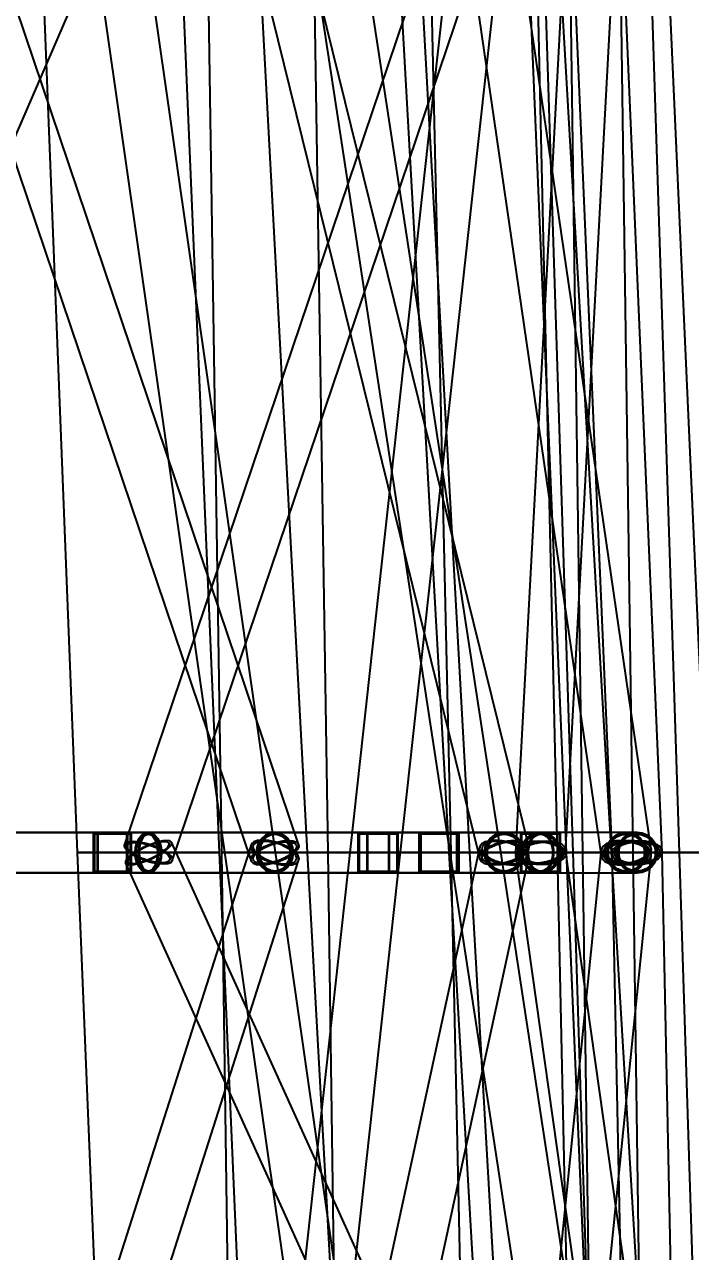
# Model space of a CAD drawing. Header units: millimetres. Extents: x -123812 to 252100, y -3000 to 639000.
# Drawn here: x 14372 to 21072, y 185986 to 198335 of the extents above; entities that cross this region are included whole.
import ezdxf

# ---------------------------------------------------------------- set-up
doc = ezdxf.new("R2010")
doc.units = ezdxf.units.MM
doc.layers.add('D-STR-DIM', color=7, linetype='Continuous', lineweight=13)
doc.layers.add('D-STR-STRC', color=7, linetype='Continuous', lineweight=25)
doc.styles.add('OpenSansCondensed-Light', font='OpenSansCondensed-Light.ttf')
doc.styles.add('TOWER_UNICODE', font='Arial Unicode.ttf')
doc.dimstyles.new('EZDXF', dxfattribs={"dimtxt": 0.25, "dimasz": 0.175, "dimexe": 0.375, "dimexo": 0.125, "dimgap": 0.1, "dimtad": 1, "dimlfac": 100, "dimzin": 12, "dimdsep": 46, "dimtxsty": 'OpenSansCondensed-Light', "dimblk": 'ARCHTICK', "dimcen": 2.5, "dimazin": 3, "dimtfac": 0.5, "dimtmove": 2, "dimatfit": 3})

# ---------------------------------------------------------------- blocks, each defined once
blk = doc.blocks.new('_ARCHTICK')
at = {"color": 0, "linetype": 'BYBLOCK', "const_width": 0.15}
blk.add_lwpolyline([(-0.5, -0.5), (0.5, 0.5)], dxfattribs=at)

msp = doc.modelspace()

# ---------------------------------------------------------------- linework, layer by layer
at = {"layer": 'D-STR-STRC'}
for points in [[(14977, 200101.4), (10648.6, 190101.4), (10649.3, 190082.8), (10665.9, 190058.6), (10697.1, 190030.3), (10740.9, 190000), (10794.3, 189969.7), (10853.6, 189941.4), (10914.9, 189917.2), (10973.8, 189898.6), (11026.4, 189886.9), (11069.2, 189882.9), (11099.2, 189886.9), (11114.3, 189898.6), (15442.7, 199898.6)], [(13274.2, 199913.4), (16651.6, 189913.4), (16671.5, 189893.9), (16706.2, 189881.6), (16753.5, 189877.5), (16810.1, 189881.6), (16872.1, 189893.9), (16935.3, 189913.4), (16995.5, 189938.7), (17048.4, 189968.3), (17090.6, 190000), (17119, 190031.7), (17131.9, 190061.3), (17128.3, 190086.6), (13750.9, 200086.6)], [(18755.9, 200080.7), (15377.3, 190080.7), (15378.9, 190057.1), (15396.9, 190029.5), (15429.9, 190000), (15475.8, 189970.5), (15531.3, 189942.9), (15592.8, 189919.3), (15656, 189901.1), (15716.6, 189889.7), (15770.5, 189885.9), (15814, 189889.7), (15844.2, 189901.1), (15858.9, 189919.3), (19237.6, 199919.3)], [(16487.5, 199938), (18952, 189938), (18968, 189912.3), (18999.8, 189892.5), (19045, 189880.2), (19100.7, 189875.9), (19163.1, 189880.2), (19227.8, 189892.5), (19290.6, 189912.3), (19347, 189938), (19393.3, 189967.9), (19426.3, 190000), (19443.8, 190032.1), (19444.6, 190062), (16980.1, 200062)], [(20706.6, 175003.4), (20354.3, 200003.4), (20345.6, 200018.3), (20320.2, 200031.9), (20279.9, 200043.3), (20227.3, 200051.8), (20166, 200056.8), (20100.3, 200057.9), (20034.6, 200055), (19973.3, 200048.4), (19920.7, 200038.5), (19880.3, 200026), (19855, 200011.7), (19846.3, 199996.6), (20198.6, 174996.6)], [(19041, 175035.3), (15461.3, 200035.3), (15452.7, 200043.4), (15427.6, 200048.6), (15387.7, 200050.4), (15335.6, 200048.8), (15274.9, 200043.9), (15209.8, 200036), (15144.7, 200025.6), (15084.1, 200013.5), (15032, 200000.5), (14992, 199987.4), (14966.9, 199975.2), (14958.3, 199964.7), (18538, 174964.7)], [(16505.3, 174973), (19249.3, 199973), (19240.7, 199984.6), (19215.5, 199997.3), (19175.3, 200010.2), (19123, 200022.3), (19062.1, 200033), (18996.8, 200041.4), (18931.4, 200046.9), (18870.5, 200049.3), (18818.2, 200048.3), (18778.1, 200044), (18752.8, 200036.8), (18744.2, 200027), (16000.3, 175027)], [(21448.6, 175037.6), (17633.3, 200037.6), (17624.7, 200045.4), (17599.6, 200050.2), (17559.7, 200051.5), (17507.7, 200049.4), (17447.1, 200043.8), (17382.1, 200035.3), (17317.1, 200024.4), (17256.5, 200011.8), (17204.5, 199998.4), (17164.6, 199985.1), (17139.5, 199972.8), (17131, 199962.4), (20946.3, 174962.4)], [(18717, 199967.8), (20174.3, 189967.8), (20184.9, 189937.8), (20212, 189912.1), (20253.6, 189892.3), (20307.1, 189879.9), (20368.6, 189875.6), (20434, 189879.9), (20498.9, 189892.3), (20558.9, 189912.1), (20609.8, 189937.8), (20648.1, 189967.8), (20671.4, 190000), (20677.9, 190032.2), (19220.6, 200032.2)], [(19847.6, 200000), (19311, 190000), (19325.4, 189968.9), (19356, 189940), (19400.8, 189915.1), (19456.7, 189896), (19519.9, 189884), (19586.1, 189879.9), (19650.7, 189884), (19709.5, 189896), (19758.2, 189915.1), (19793.8, 189940), (19813.6, 189968.9), (19816.4, 190000), (20353, 200000)], [(19850.7, 200000), (20281.9, 190000), (20286.1, 189968.1), (20307.2, 189938.4), (20343.9, 189912.9), (20393.6, 189893.4), (20452.9, 189881.1), (20517.9, 189876.9), (20584, 189881.1), (20646.8, 189893.4), (20702, 189912.9), (20745.8, 189938.4), (20775.3, 189968.1), (20788.4, 190000), (20357.1, 200000)], [(10881.5, 189796.8), (15618.1, 189796.8), (15643.5, 189803.7), (15667.1, 189824), (15687.4, 189856.3), (15703, 189898.4), (15712.8, 189947.4), (15716.1, 190000), (15712.8, 190052.6), (15703, 190101.6), (15687.4, 190143.7), (15667.1, 190176), (15643.5, 190196.3), (15618.1, 190203.2), (10881.5, 190203.2)], [(13612.8, 189796.8), (16889.9, 189796.8), (16932.6, 189803.7), (16972.4, 189824), (17006.6, 189856.3), (17032.8, 189898.4), (17049.3, 189947.4), (17054.9, 190000), (17049.3, 190052.6), (17032.8, 190101.6), (17006.6, 190143.7), (16972.4, 190176), (16932.6, 190196.3), (16889.9, 190203.2), (13612.8, 190203.2)], [(13934.4, 179910.7), (17125.9, 189910.7), (17134, 189936.9), (17125.5, 189967.3), (17100.9, 190000), (17061.9, 190032.7), (17011.3, 190063.1), (16952.3, 190089.3), (16889.1, 190109.4), (16826, 190122), (16767.2, 190126.3), (16716.8, 190122), (16678.2, 190109.4), (16654, 190089.3), (13462.4, 180089.3)], [(20380.9, 180105.5), (15849.1, 190105.5), (15833.3, 190117.7), (15802.8, 190121.9), (15759.7, 190117.7), (15706.9, 190105.5), (15648.1, 190086.2), (15587.3, 190060.9), (15528.6, 190031.5), (15475.9, 190000), (15433, 189968.5), (15402.6, 189939.1), (15387, 189913.8), (15387.1, 189894.5), (19918.9, 179894.5)], [(17276.7, 179937.7), (19443.9, 189937.7), (19446.8, 189967.7), (19432.7, 190000), (19402.7, 190032.3), (19358.7, 190062.3), (19303.8, 190088.1), (19241.8, 190107.9), (19176.7, 190120.4), (19113.1, 190124.6), (19055.3, 190120.4), (19007.3, 190107.9), (18972.3, 190088.1), (18952.7, 190062.3), (16785.4, 180062.3)], [(19667.4, 179968.4), (20677.8, 189968.4), (20675.7, 190000), (20656.6, 190031.6), (20621.7, 190061), (20573.5, 190086.2), (20515.3, 190105.6), (20451, 190117.8), (20384.9, 190122), (20321.7, 190117.8), (20265.6, 190105.6), (20220.5, 190086.2), (20189.3, 190061), (20174.3, 190031.6), (19163.8, 180031.6)], [(21227, 180029.8), (19815.7, 190029.8), (19806.4, 190057.6), (19780.7, 190081.4), (19740.1, 190099.7), (19687.5, 190111.2), (19626.5, 190115.2), (19561.2, 190111.2), (19496.1, 190099.7), (19435.6, 190081.4), (19383.8, 190057.6), (19344.3, 190029.8), (19319.7, 190000), (19311.7, 189970.2), (20723, 179970.2)], [(20996.5, 180000), (20789, 190000), (20782.6, 190030.7), (20759.4, 190059.3), (20720.9, 190083.9), (20669.7, 190102.7), (20609.4, 190114.6), (20544, 190118.6), (20478, 190114.6), (20415.9, 190102.7), (20361.9, 190083.9), (20319.8, 190059.3), (20292.3, 190030.7), (20281.4, 190000), (20488.9, 180000)]]:
    msp.add_lwpolyline(points, dxfattribs=at)
for points in [[(14507.9, 200000), (14903, 190000), (16333.2, 190000), (15911.7, 200000)], [(16197.9, 200000), (16353.1, 190000), (17426.8, 190000), (17269.7, 200000)], [(16680.2, 200000), (17214.6, 190000), (18644.8, 190000), (18084, 200000)], [(18294.9, 200000), (18848.6, 190000), (20278.8, 190000), (19698.7, 200000)], [(18432.9, 200000), (18661.4, 190000), (19735.1, 190000), (19504.7, 200000)], [(19398.4, 200000), (19820.1, 190000), (21250.3, 190000), (20802.2, 200000)], [(19568, 200000), (19889.2, 190000), (20962.9, 190000), (20639.8, 200000)], [(8512.5, 189800), (15407, 189800), (15407, 190200), (8512.5, 190200)], [(9766.3, 189800), (18040.4, 189800), (18040.4, 190200), (9766.3, 190200)], [(15066.9, 189800), (18729.7, 189800), (18729.7, 190200), (15066.9, 190200)], [(15066.9, 190200), (15445, 190200), (15445, 189800), (15066.9, 189800)], [(15078.2, 190188), (15433.6, 190188), (15433.6, 189812), (15078.2, 189812)], [(15104.8, 190200), (15407, 190200), (15407, 189800), (15104.8, 189800)], [(15113.9, 190188), (15397.9, 190188), (15397.9, 189812), (15113.9, 189812)], [(15485.5, 190000), (15490, 189947.4), (15503.2, 189898.4), (15524.3, 189856.3), (15551.8, 189824), (15583.8, 189803.7), (15618.1, 189796.8), (19563.7, 189796.8), (19598, 189803.7), (19630, 189824), (19657.5, 189856.3), (19678.6, 189898.4), (19691.8, 189947.4), (19696.3, 190000), (19691.8, 190052.6), (19678.6, 190101.6), (19657.5, 190143.7), (19630, 190176), (19598, 190196.3), (19563.7, 190203.2), (15618.1, 190203.2), (15583.8, 190196.3), (15551.8, 190176), (15524.3, 190143.7), (15503.2, 190101.6), (15490, 190052.6)], [(15750.7, 190000), (15746.2, 189947.4), (15733, 189898.4), (15711.9, 189856.3), (15684.4, 189824), (15652.4, 189803.7), (15618.1, 189796.8), (15583.8, 189803.7), (15551.8, 189824), (15524.3, 189856.3), (15503.2, 189898.4), (15490, 189947.4), (15485.5, 190000), (15490, 190052.6), (15503.2, 190101.6), (15524.3, 190143.7), (15551.8, 190176), (15583.8, 190196.3), (15618.1, 190203.2), (15652.4, 190196.3), (15684.4, 190176), (15711.9, 190143.7), (15733, 190101.6), (15746.2, 190052.6)], [(15740.3, 190000), (15736.1, 189951.5), (15723.9, 189906.4), (15704.5, 189867.6), (15679.2, 189837.9), (15649.7, 189819.2), (15618.1, 189812.8), (15586.5, 189819.2), (15557, 189837.9), (15531.7, 189867.6), (15512.3, 189906.4), (15500.1, 189951.5), (15495.9, 190000), (15500.1, 190048.5), (15512.3, 190093.6), (15531.7, 190132.4), (15557, 190162.1), (15586.5, 190180.8), (15618.1, 190187.2), (15649.7, 190180.8), (15679.2, 190162.1), (15704.5, 190132.4), (15723.9, 190093.6), (15736.1, 190048.5)], [(15716.1, 190000), (15712.8, 189947.4), (15703, 189898.4), (15687.4, 189856.3), (15667.1, 189824), (15643.5, 189803.7), (15618.1, 189796.8), (15592.7, 189803.7), (15569.1, 189824), (15548.8, 189856.3), (15533.2, 189898.4), (15523.4, 189947.4), (15520.1, 190000), (15523.4, 190052.6), (15533.2, 190101.6), (15548.8, 190143.7), (15569.1, 190176), (15592.7, 190196.3), (15618.1, 190203.2), (15643.5, 190196.3), (15667.1, 190176), (15687.4, 190143.7), (15703, 190101.6), (15712.8, 190052.6)], [(15708.4, 190000), (15705.3, 189951.5), (15696.3, 189906.4), (15682, 189867.6), (15663.3, 189837.9), (15641.5, 189819.2), (15618.1, 189812.8), (15594.7, 189819.2), (15573, 189837.9), (15554.2, 189867.6), (15539.9, 189906.4), (15530.9, 189951.5), (15527.8, 190000), (15530.9, 190048.5), (15539.9, 190093.6), (15554.2, 190132.4), (15573, 190162.1), (15594.7, 190180.8), (15618.1, 190187.2), (15641.5, 190180.8), (15663.3, 190162.1), (15682, 190132.4), (15696.3, 190093.6), (15705.3, 190048.5)], [(16704.7, 190000), (16711, 189947.4), (16729.5, 189898.4), (16759, 189856.3), (16797.3, 189824), (16842, 189803.7), (16889.9, 189796.8), (19198.3, 189796.8), (19246.2, 189803.7), (19290.9, 189824), (19329.3, 189856.3), (19358.7, 189898.4), (19377.2, 189947.4), (19383.5, 190000), (19377.2, 190052.6), (19358.7, 190101.6), (19329.3, 190143.7), (19290.9, 190176), (19246.2, 190196.3), (19198.3, 190203.2), (16889.9, 190203.2), (16842, 190196.3), (16797.3, 190176), (16759, 190143.7), (16729.5, 190101.6), (16711, 190052.6)], [(17075.2, 190000), (17068.8, 189947.4), (17050.3, 189898.4), (17020.9, 189856.3), (16982.5, 189824), (16937.9, 189803.7), (16889.9, 189796.8), (16842, 189803.7), (16797.3, 189824), (16759, 189856.3), (16729.5, 189898.4), (16711, 189947.4), (16704.7, 190000), (16711, 190052.6), (16729.5, 190101.6), (16759, 190143.7), (16797.3, 190176), (16842, 190196.3), (16889.9, 190203.2), (16937.9, 190196.3), (16982.5, 190176), (17020.9, 190143.7), (17050.3, 190101.6), (17068.8, 190052.6)], [(17060.6, 190000), (17054.8, 189951.5), (17037.7, 189906.4), (17010.6, 189867.6), (16975.3, 189837.9), (16934.1, 189819.2), (16889.9, 189812.8), (16845.8, 189819.2), (16804.6, 189837.9), (16769.3, 189867.6), (16742.2, 189906.4), (16725.1, 189951.5), (16719.3, 190000), (16725.1, 190048.5), (16742.2, 190093.6), (16769.3, 190132.4), (16804.6, 190162.1), (16845.8, 190180.8), (16889.9, 190187.2), (16934.1, 190180.8), (16975.3, 190162.1), (17010.6, 190132.4), (17037.7, 190093.6), (17054.8, 190048.5)], [(17054.9, 190000), (17049.3, 189947.4), (17032.8, 189898.4), (17006.6, 189856.3), (16972.4, 189824), (16932.6, 189803.7), (16889.9, 189796.8), (16847.2, 189803.7), (16807.4, 189824), (16773.3, 189856.3), (16747.1, 189898.4), (16730.6, 189947.4), (16725, 190000), (16730.6, 190052.6), (16747.1, 190101.6), (16773.3, 190143.7), (16807.4, 190176), (16847.2, 190196.3), (16889.9, 190203.2), (16932.6, 190196.3), (16972.4, 190176), (17006.6, 190143.7), (17032.8, 190101.6), (17049.3, 190052.6)], [(17041.9, 190000), (17036.7, 189951.5), (17021.6, 189906.4), (16997.4, 189867.6), (16965.9, 189837.9), (16929.3, 189819.2), (16889.9, 189812.8), (16850.6, 189819.2), (16813.9, 189837.9), (16782.5, 189867.6), (16758.3, 189906.4), (16743.1, 189951.5), (16737.9, 190000), (16743.1, 190048.5), (16758.3, 190093.6), (16782.5, 190132.4), (16813.9, 190162.1), (16850.6, 190180.8), (16889.9, 190187.2), (16929.3, 190180.8), (16965.9, 190162.1), (16997.4, 190132.4), (17021.6, 190093.6), (17036.7, 190048.5)], [(17730.1, 189800), (18740.2, 189800), (18740.2, 190200), (17730.1, 190200)], [(17730.1, 190200), (18129.3, 190200), (18129.3, 189800), (17730.1, 189800)], [(17742.1, 190188), (18117.3, 190188), (18117.3, 189812), (17742.1, 189812)], [(17818.9, 190200), (18040.4, 190200), (18040.4, 189800), (17818.9, 189800)], [(17825.6, 190188), (18033.8, 190188), (18033.8, 189812), (17825.6, 189812)], [(18341, 190200), (18740.2, 190200), (18740.2, 189800), (18341, 189800)], [(18341.5, 189800), (19762.8, 189800), (19762.8, 190200), (18341.5, 190200)], [(18341.5, 190200), (18739.7, 190200), (18739.7, 189800), (18341.5, 189800)], [(18351.6, 190200), (18729.7, 190200), (18729.7, 189800), (18351.6, 189800)], [(18353, 190188), (18728.2, 190188), (18728.2, 189812), (18353, 189812)], [(18353.5, 190188), (18727.7, 190188), (18727.7, 189812), (18353.5, 189812)], [(18362.9, 190188), (18718.3, 190188), (18718.3, 189812), (18362.9, 189812)], [(19000.1, 190000), (19006.9, 189947.4), (19026.7, 189898.4), (19058.2, 189856.3), (19099.2, 189824), (19147, 189803.7), (19198.3, 189796.8), (20426.1, 189796.8), (20477.4, 189803.7), (20525.1, 189824), (20566.2, 189856.3), (20597.7, 189898.4), (20617.5, 189947.4), (20624.2, 190000), (20617.5, 190052.6), (20597.7, 190101.6), (20566.2, 190143.7), (20525.1, 190176), (20477.4, 190196.3), (20426.1, 190203.2), (19198.3, 190203.2), (19147, 190196.3), (19099.2, 190176), (19058.2, 190143.7), (19026.7, 190101.6), (19006.9, 190052.6)], [(19396.4, 190000), (19389.7, 189947.4), (19369.9, 189898.4), (19338.4, 189856.3), (19297.4, 189824), (19249.6, 189803.7), (19198.3, 189796.8), (19147, 189803.7), (19099.2, 189824), (19058.2, 189856.3), (19026.7, 189898.4), (19006.9, 189947.4), (19000.1, 190000), (19006.9, 190052.6), (19026.7, 190101.6), (19058.2, 190143.7), (19099.2, 190176), (19147, 190196.3), (19198.3, 190203.2), (19249.6, 190196.3), (19297.4, 190176), (19338.4, 190143.7), (19369.9, 190101.6), (19389.7, 190052.6)], [(19383.5, 190000), (19377.2, 189947.4), (19358.7, 189898.4), (19329.3, 189856.3), (19290.9, 189824), (19246.2, 189803.7), (19198.3, 189796.8), (19150.3, 189803.7), (19105.7, 189824), (19067.3, 189856.3), (19037.9, 189898.4), (19019.4, 189947.4), (19013.1, 190000), (19019.4, 190052.6), (19037.9, 190101.6), (19067.3, 190143.7), (19105.7, 190176), (19150.3, 190196.3), (19198.3, 190203.2), (19246.2, 190196.3), (19290.9, 190176), (19329.3, 190143.7), (19358.7, 190101.6), (19377.2, 190052.6)], [(19380.8, 190000), (19374.6, 189951.5), (19356.4, 189906.4), (19327.4, 189867.6), (19289.6, 189837.9), (19245.5, 189819.2), (19198.3, 189812.8), (19151, 189819.2), (19107, 189837.9), (19069.2, 189867.6), (19040.2, 189906.4), (19022, 189951.5), (19015.7, 190000), (19022, 190048.5), (19040.2, 190093.6), (19069.2, 190132.4), (19107, 190162.1), (19151, 190180.8), (19198.3, 190187.2), (19245.5, 190180.8), (19289.6, 190162.1), (19327.4, 190132.4), (19356.4, 190093.6), (19374.6, 190048.5)], [(19368.9, 190000), (19363.1, 189951.5), (19346.1, 189906.4), (19318.9, 189867.6), (19283.6, 189837.9), (19242.4, 189819.2), (19198.3, 189812.8), (19154.1, 189819.2), (19113, 189837.9), (19077.6, 189867.6), (19050.5, 189906.4), (19033.5, 189951.5), (19027.6, 190000), (19033.5, 190048.5), (19050.5, 190093.6), (19077.6, 190132.4), (19113, 190162.1), (19154.1, 190180.8), (19198.3, 190187.2), (19242.4, 190180.8), (19283.6, 190162.1), (19318.9, 190132.4), (19346.1, 190093.6), (19363.1, 190048.5)], [(19364.1, 190000), (19370.9, 189947.4), (19390.8, 189898.4), (19422.5, 189856.3), (19463.9, 189824), (19512, 189803.7), (19563.7, 189796.8), (20535.2, 189796.8), (20586.8, 189803.7), (20635, 189824), (20676.3, 189856.3), (20708.1, 189898.4), (20728, 189947.4), (20734.8, 190000), (20728, 190052.6), (20708.1, 190101.6), (20676.3, 190143.7), (20635, 190176), (20586.8, 190196.3), (20535.2, 190203.2), (19563.7, 190203.2), (19512, 190196.3), (19463.9, 190176), (19422.5, 190143.7), (19390.8, 190101.6), (19370.9, 190052.6)], [(19763.3, 190000), (19756.5, 189947.4), (19736.6, 189898.4), (19704.9, 189856.3), (19663.5, 189824), (19615.4, 189803.7), (19563.7, 189796.8), (19512, 189803.7), (19463.9, 189824), (19422.5, 189856.3), (19390.8, 189898.4), (19370.9, 189947.4), (19364.1, 190000), (19370.9, 190052.6), (19390.8, 190101.6), (19422.5, 190143.7), (19463.9, 190176), (19512, 190196.3), (19563.7, 190203.2), (19615.4, 190196.3), (19663.5, 190176), (19704.9, 190143.7), (19736.6, 190101.6), (19756.5, 190052.6)], [(19364.6, 190200), (19762.8, 190200), (19762.8, 189800), (19364.6, 189800)], [(19376.6, 190188), (19750.8, 190188), (19750.8, 189812), (19376.6, 189812)], [(19747.6, 190000), (19741.4, 189951.5), (19723, 189906.4), (19693.8, 189867.6), (19655.7, 189837.9), (19611.3, 189819.2), (19563.7, 189812.8), (19516.1, 189819.2), (19471.7, 189837.9), (19433.7, 189867.6), (19404.4, 189906.4), (19386.1, 189951.5), (19379.8, 190000), (19386.1, 190048.5), (19404.4, 190093.6), (19433.7, 190132.4), (19471.7, 190162.1), (19516.1, 190180.8), (19563.7, 190187.2), (19611.3, 190180.8), (19655.7, 190162.1), (19693.8, 190132.4), (19723, 190093.6), (19741.4, 190048.5)], [(19696.3, 190000), (19691.8, 189947.4), (19678.6, 189898.4), (19657.5, 189856.3), (19630, 189824), (19598, 189803.7), (19563.7, 189796.8), (19529.4, 189803.7), (19497.4, 189824), (19469.9, 189856.3), (19448.8, 189898.4), (19435.6, 189947.4), (19431.1, 190000), (19435.6, 190052.6), (19448.8, 190101.6), (19469.9, 190143.7), (19497.4, 190176), (19529.4, 190196.3), (19563.7, 190203.2), (19598, 190196.3), (19630, 190176), (19657.5, 190143.7), (19678.6, 190101.6), (19691.8, 190052.6)], [(19685.9, 190000), (19681.7, 189951.5), (19669.5, 189906.4), (19650.1, 189867.6), (19624.8, 189837.9), (19595.3, 189819.2), (19563.7, 189812.8), (19532.1, 189819.2), (19502.6, 189837.9), (19477.3, 189867.6), (19457.9, 189906.4), (19445.7, 189951.5), (19441.5, 190000), (19445.7, 190048.5), (19457.9, 190093.6), (19477.3, 190132.4), (19502.6, 190162.1), (19532.1, 190180.8), (19563.7, 190187.2), (19595.3, 190180.8), (19624.8, 190162.1), (19650.1, 190132.4), (19669.5, 190093.6), (19681.7, 190048.5)], [(20222.9, 190000), (20229.8, 189947.4), (20250.1, 189898.4), (20282.4, 189856.3), (20324.5, 189824), (20373.5, 189803.7), (20426.1, 189796.8), (20535.2, 189796.8), (20587.8, 189803.7), (20636.7, 189824), (20678.8, 189856.3), (20711.1, 189898.4), (20731.4, 189947.4), (20738.3, 190000), (20731.4, 190052.6), (20711.1, 190101.6), (20678.8, 190143.7), (20636.7, 190176), (20587.8, 190196.3), (20535.2, 190203.2), (20426.1, 190203.2), (20373.5, 190196.3), (20324.5, 190176), (20282.4, 190143.7), (20250.1, 190101.6), (20229.8, 190052.6)], [(20629.2, 190000), (20622.3, 189947.4), (20602, 189898.4), (20569.7, 189856.3), (20527.6, 189824), (20478.6, 189803.7), (20426.1, 189796.8), (20373.5, 189803.7), (20324.5, 189824), (20282.4, 189856.3), (20250.1, 189898.4), (20229.8, 189947.4), (20222.9, 190000), (20229.8, 190052.6), (20250.1, 190101.6), (20282.4, 190143.7), (20324.5, 190176), (20373.5, 190196.3), (20426.1, 190203.2), (20478.6, 190196.3), (20527.6, 190176), (20569.7, 190143.7), (20602, 190101.6), (20622.3, 190052.6)], [(20624.2, 190000), (20617.5, 189947.4), (20597.7, 189898.4), (20566.2, 189856.3), (20525.1, 189824), (20477.4, 189803.7), (20426.1, 189796.8), (20374.8, 189803.7), (20327, 189824), (20286, 189856.3), (20254.5, 189898.4), (20234.7, 189947.4), (20227.9, 190000), (20234.7, 190052.6), (20254.5, 190101.6), (20286, 190143.7), (20327, 190176), (20374.8, 190196.3), (20426.1, 190203.2), (20477.4, 190196.3), (20525.1, 190176), (20566.2, 190143.7), (20597.7, 190101.6), (20617.5, 190052.6)], [(20613.2, 190000), (20606.9, 189951.5), (20588.2, 189906.4), (20558.4, 189867.6), (20519.6, 189837.9), (20474.5, 189819.2), (20426.1, 189812.8), (20377.6, 189819.2), (20332.5, 189837.9), (20293.7, 189867.6), (20264, 189906.4), (20245.3, 189951.5), (20238.9, 190000), (20245.3, 190048.5), (20264, 190093.6), (20293.7, 190132.4), (20332.5, 190162.1), (20377.6, 190180.8), (20426.1, 190187.2), (20474.5, 190180.8), (20519.6, 190162.1), (20558.4, 190132.4), (20588.2, 190093.6), (20606.9, 190048.5)], [(20608.6, 190000), (20602.4, 189951.5), (20584.2, 189906.4), (20555.2, 189867.6), (20517.3, 189837.9), (20473.3, 189819.2), (20426.1, 189812.8), (20378.8, 189819.2), (20334.8, 189837.9), (20297, 189867.6), (20268, 189906.4), (20249.7, 189951.5), (20243.5, 190000), (20249.7, 190048.5), (20268, 190093.6), (20297, 190132.4), (20334.8, 190162.1), (20378.8, 190180.8), (20426.1, 190187.2), (20473.3, 190180.8), (20517.3, 190162.1), (20555.2, 190132.4), (20584.2, 190093.6), (20602.4, 190048.5)], [(20738.3, 190000), (20731.4, 189947.4), (20711.1, 189898.4), (20678.8, 189856.3), (20636.7, 189824), (20587.8, 189803.7), (20535.2, 189796.8), (20482.6, 189803.7), (20433.6, 189824), (20391.5, 189856.3), (20359.2, 189898.4), (20338.9, 189947.4), (20332, 190000), (20338.9, 190052.6), (20359.2, 190101.6), (20391.5, 190143.7), (20433.6, 190176), (20482.6, 190196.3), (20535.2, 190203.2), (20587.8, 190196.3), (20636.7, 190176), (20678.8, 190143.7), (20711.1, 190101.6), (20731.4, 190052.6)], [(20734.8, 190000), (20728, 189947.4), (20708.1, 189898.4), (20676.3, 189856.3), (20635, 189824), (20586.8, 189803.7), (20535.2, 189796.8), (20483.5, 189803.7), (20435.4, 189824), (20394, 189856.3), (20362.3, 189898.4), (20342.3, 189947.4), (20335.5, 190000), (20342.3, 190052.6), (20362.3, 190101.6), (20394, 190143.7), (20435.4, 190176), (20483.5, 190196.3), (20535.2, 190203.2), (20586.8, 190196.3), (20635, 190176), (20676.3, 190143.7), (20708.1, 190101.6), (20728, 190052.6)], [(20722.3, 190000), (20716, 189951.5), (20697.3, 189906.4), (20667.5, 189867.6), (20628.8, 189837.9), (20583.6, 189819.2), (20535.2, 189812.8), (20486.7, 189819.2), (20441.6, 189837.9), (20402.8, 189867.6), (20373.1, 189906.4), (20354.4, 189951.5), (20348, 190000), (20354.4, 190048.5), (20373.1, 190093.6), (20402.8, 190132.4), (20441.6, 190162.1), (20486.7, 190180.8), (20535.2, 190187.2), (20583.6, 190180.8), (20628.8, 190162.1), (20667.5, 190132.4), (20697.3, 190093.6), (20716, 190048.5)], [(20719.1, 190000), (20712.8, 189951.5), (20694.4, 189906.4), (20665.2, 189867.6), (20627.1, 189837.9), (20582.8, 189819.2), (20535.2, 189812.8), (20487.6, 189819.2), (20443.2, 189837.9), (20405.1, 189867.6), (20375.9, 189906.4), (20357.5, 189951.5), (20351.3, 190000), (20357.5, 190048.5), (20375.9, 190093.6), (20405.1, 190132.4), (20443.2, 190162.1), (20487.6, 190180.8), (20535.2, 190187.2), (20582.8, 190180.8), (20627.1, 190162.1), (20665.2, 190132.4), (20694.4, 190093.6), (20712.8, 190048.5)], [(15806.3, 190000), (15839.3, 189970.5), (15857.3, 189942.9), (15858.9, 189919.3), (15844.2, 189901.1), (15814, 189889.7), (15770.5, 189885.9), (15716.6, 189889.7), (15656, 189901.1), (15592.8, 189919.3), (15531.3, 189942.9), (15475.8, 189970.5), (15429.9, 190000), (15396.9, 190029.5), (15378.9, 190057.1), (15377.3, 190080.7), (15392, 190098.9), (15422.2, 190110.3), (15465.7, 190114.1), (15519.6, 190110.3), (15580.2, 190098.9), (15643.4, 190080.7), (15704.9, 190057.1), (15760.4, 190029.5)], [(15475.9, 190000), (15433, 189968.5), (15402.6, 189939.1), (15387, 189913.8), (15387.1, 189894.5), (15402.9, 189882.3), (15433.4, 189878.1), (15476.5, 189882.3), (15529.3, 189894.5), (15588.1, 189913.8), (15648.9, 189939.1), (15707.6, 189968.5), (15760.3, 190000), (15803.2, 190031.5), (15833.6, 190060.9), (15849.2, 190086.2), (15849.1, 190105.5), (15833.3, 190117.7), (15802.8, 190121.9), (15759.7, 190117.7), (15706.9, 190105.5), (15648.1, 190086.2), (15587.3, 190060.9), (15528.6, 190031.5)], [(15787.8, 190000), (15817.5, 189973.4), (15833.7, 189948.5), (15835.2, 189927.2), (15821.9, 189910.9), (15794.7, 189900.6), (15755.5, 189897.1), (15706.9, 189900.6), (15652.3, 189910.9), (15595.3, 189927.2), (15539.9, 189948.5), (15489.8, 189973.4), (15448.4, 190000), (15418.7, 190026.6), (15402.5, 190051.5), (15401, 190072.8), (15414.3, 190089.1), (15441.5, 190099.4), (15480.7, 190102.9), (15529.3, 190099.4), (15583.9, 190089.1), (15640.9, 190072.8), (15696.3, 190051.5), (15746.4, 190026.6)], [(15489.9, 190000), (15451.2, 189971.6), (15423.8, 189945.1), (15409.7, 189922.3), (15409.8, 189904.8), (15424.1, 189893.9), (15451.6, 189890.1), (15490.5, 189893.9), (15538, 189904.8), (15591, 189922.3), (15645.9, 189945.1), (15698.8, 189971.6), (15746.3, 190000), (15785, 190028.4), (15812.4, 190054.9), (15826.5, 190077.7), (15826.4, 190095.2), (15812.1, 190106.1), (15784.6, 190109.9), (15745.7, 190106.1), (15698.2, 190095.2), (15645.2, 190077.7), (15590.3, 190054.9), (15537.4, 190028.4)], [(16679, 190000), (16717.9, 189967.3), (16768.6, 189936.9), (16827.6, 189910.7), (16890.8, 189890.6), (16953.9, 189878), (17012.7, 189873.7), (17063.1, 189878), (17101.7, 189890.6), (17125.9, 189910.7), (17134, 189936.9), (17125.5, 189967.3), (17100.9, 190000), (17061.9, 190032.7), (17011.3, 190063.1), (16952.3, 190089.3), (16889.1, 190109.4), (16826, 190122), (16767.2, 190126.3), (16716.8, 190122), (16678.2, 190109.4), (16654, 190089.3), (16645.9, 190063.1), (16654.4, 190032.7)], [(17090.6, 190000), (17048.4, 189968.3), (16995.5, 189938.7), (16935.3, 189913.4), (16872.1, 189893.9), (16810.1, 189881.6), (16753.5, 189877.5), (16706.2, 189881.6), (16671.5, 189893.9), (16651.6, 189913.4), (16648, 189938.7), (16660.8, 189968.3), (16689.3, 190000), (16731.4, 190031.7), (16784.4, 190061.3), (16844.5, 190086.6), (16907.8, 190106.1), (16969.8, 190118.4), (17026.4, 190122.5), (17073.7, 190118.4), (17108.4, 190106.1), (17128.3, 190086.6), (17131.9, 190061.3), (17119, 190031.7)], [(16699.7, 190000), (16734.9, 189970.5), (16780.6, 189943.1), (16833.7, 189919.5), (16890.7, 189901.4), (16947.6, 189890), (17000.6, 189886.1), (17046.1, 189890), (17080.9, 189901.4), (17102.7, 189919.5), (17110, 189943.1), (17102.3, 189970.5), (17080.1, 190000), (17045, 190029.5), (16999.3, 190056.9), (16946.2, 190080.5), (16889.2, 190098.6), (16832.3, 190110), (16779.3, 190113.9), (16733.8, 190110), (16699, 190098.6), (16677.2, 190080.5), (16669.9, 190056.9), (16677.6, 190029.5)], [(17070.8, 190000), (17032.8, 189971.4), (16985.1, 189944.8), (16930.9, 189921.9), (16873.9, 189904.3), (16817.9, 189893.3), (16766.9, 189889.5), (16724.3, 189893.3), (16693, 189904.3), (16675, 189921.9), (16671.8, 189944.8), (16683.4, 189971.4), (16709, 190000), (16747, 190028.6), (16794.8, 190055.2), (16849, 190078.1), (16906, 190095.7), (16961.9, 190106.7), (17012.9, 190110.5), (17055.6, 190106.7), (17086.9, 190095.7), (17104.8, 190078.1), (17108.1, 190055.2), (17096.5, 190028.6)], [(18963.8, 190000), (18993.9, 189967.7), (19037.8, 189937.7), (19092.7, 189911.9), (19154.8, 189892.1), (19219.9, 189879.6), (19283.4, 189875.4), (19341.2, 189879.6), (19389.3, 189892.1), (19424.3, 189911.9), (19443.9, 189937.7), (19446.8, 189967.7), (19432.7, 190000), (19402.7, 190032.3), (19358.7, 190062.3), (19303.8, 190088.1), (19241.8, 190107.9), (19176.7, 190120.4), (19113.1, 190124.6), (19055.3, 190120.4), (19007.3, 190107.9), (18972.3, 190088.1), (18952.7, 190062.3), (18949.8, 190032.3)], [(19426.3, 190000), (19393.3, 189967.9), (19347, 189938), (19290.6, 189912.3), (19227.8, 189892.5), (19163.1, 189880.2), (19100.7, 189875.9), (19045, 189880.2), (18999.8, 189892.5), (18968, 189912.3), (18952, 189938), (18952.7, 189967.9), (18970.2, 190000), (19003.2, 190032.1), (19049.6, 190062), (19106, 190087.7), (19168.7, 190107.5), (19233.5, 190119.8), (19295.9, 190124.1), (19351.6, 190119.8), (19396.8, 190107.5), (19428.5, 190087.7), (19444.6, 190062), (19443.8, 190032.1)], [(18986.9, 190000), (19014, 189970.9), (19053.6, 189943.8), (19103.1, 189920.5), (19159.1, 189902.7), (19217.7, 189891.5), (19275.1, 189887.6), (19327.2, 189891.5), (19370.5, 189902.7), (19402, 189920.5), (19419.7, 189943.8), (19422.3, 189970.9), (19409.7, 190000), (19382.6, 190029.1), (19342.9, 190056.2), (19293.5, 190079.5), (19237.5, 190097.3), (19178.8, 190108.5), (19121.5, 190112.4), (19069.4, 190108.5), (19026.1, 190097.3), (18994.5, 190079.5), (18976.8, 190056.2), (18974.2, 190029.1)], [(19403.9, 190000), (19374.1, 189971), (19332.4, 189944.1), (19281.5, 189920.9), (19224.9, 189903.1), (19166.5, 189891.9), (19110.3, 189888.1), (19060.1, 189891.9), (19019.3, 189903.1), (18990.7, 189920.9), (18976.2, 189944.1), (18976.9, 189971), (18992.7, 190000), (19022.4, 190029), (19064.2, 190055.9), (19115.1, 190079.1), (19171.7, 190096.9), (19230, 190108.1), (19286.2, 190111.9), (19336.5, 190108.1), (19377.3, 190096.9), (19405.9, 190079.1), (19420.3, 190055.9), (19419.7, 190029)], [(19816.4, 190000), (19813.6, 189968.9), (19793.8, 189940), (19758.2, 189915.1), (19709.5, 189896), (19650.7, 189884), (19586.1, 189879.9), (19519.9, 189884), (19456.7, 189896), (19400.8, 189915.1), (19356, 189940), (19325.4, 189968.9), (19311, 190000), (19313.8, 190031.1), (19333.6, 190060), (19369.2, 190084.9), (19418, 190104), (19476.7, 190116), (19541.3, 190120.1), (19607.5, 190116), (19670.7, 190104), (19726.6, 190084.9), (19771.4, 190060), (19802, 190031.1)], [(19319.7, 190000), (19311.7, 189970.2), (19321, 189942.4), (19346.7, 189918.6), (19387.3, 189900.3), (19439.9, 189888.8), (19500.9, 189884.8), (19566.2, 189888.8), (19631.3, 189900.3), (19691.8, 189918.6), (19743.6, 189942.4), (19783.2, 189970.2), (19807.7, 190000), (19815.7, 190029.8), (19806.4, 190057.6), (19780.7, 190081.4), (19740.1, 190099.7), (19687.5, 190111.2), (19626.5, 190115.2), (19561.2, 190111.2), (19496.1, 190099.7), (19435.6, 190081.4), (19383.8, 190057.6), (19344.3, 190029.8)], [(19791.6, 190000), (19789, 189972), (19771.1, 189945.9), (19739.1, 189923.5), (19695.1, 189906.3), (19642.2, 189895.4), (19583.9, 189891.8), (19524.2, 189895.4), (19467.3, 189906.3), (19416.9, 189923.5), (19376.5, 189945.9), (19348.8, 189972), (19335.9, 190000), (19338.4, 190028), (19356.3, 190054.1), (19388.3, 190076.5), (19432.3, 190093.7), (19485.2, 190104.6), (19543.5, 190108.2), (19603.2, 190104.6), (19660.2, 190093.7), (19710.5, 190076.5), (19750.9, 190054.1), (19778.6, 190028)], [(19343.7, 190000), (19336.5, 189973.1), (19344.9, 189948.1), (19368.1, 189926.6), (19404.7, 189910.1), (19452.1, 189899.7), (19507.1, 189896.2), (19565.9, 189899.7), (19624.7, 189910.1), (19679.2, 189926.6), (19725.9, 189948.1), (19761.6, 189973.1), (19783.7, 190000), (19790.9, 190026.9), (19782.6, 190051.9), (19759.3, 190073.4), (19722.8, 190089.9), (19675.4, 190100.3), (19620.3, 190103.8), (19561.5, 190100.3), (19502.8, 190089.9), (19448.2, 190073.4), (19401.5, 190051.9), (19365.9, 190026.9)], [(20671.4, 190000), (20648.1, 189967.8), (20609.8, 189937.8), (20558.9, 189912.1), (20498.9, 189892.3), (20434, 189879.9), (20368.6, 189875.6), (20307.1, 189879.9), (20253.6, 189892.3), (20212, 189912.1), (20184.9, 189937.8), (20174.3, 189967.8), (20180.8, 190000), (20204, 190032.2), (20242.4, 190062.2), (20293.3, 190087.9), (20353.2, 190107.7), (20418.1, 190120.1), (20483.5, 190124.4), (20545.1, 190120.1), (20598.5, 190107.7), (20640.2, 190087.9), (20667.2, 190062.2), (20677.9, 190032.2)], [(20176.4, 190000), (20195.6, 189968.4), (20230.4, 189939), (20278.6, 189913.8), (20336.9, 189894.4), (20401.2, 189882.2), (20467.2, 189878), (20530.4, 189882.2), (20586.5, 189894.4), (20631.7, 189913.8), (20662.8, 189939), (20677.8, 189968.4), (20675.7, 190000), (20656.6, 190031.6), (20621.7, 190061), (20573.5, 190086.2), (20515.3, 190105.6), (20451, 190117.8), (20384.9, 190122), (20321.7, 190117.8), (20265.6, 190105.6), (20220.5, 190086.2), (20189.3, 190061), (20174.3, 190031.6)], [(20647.2, 190000), (20626.3, 189971), (20591.7, 189943.9), (20545.8, 189920.7), (20491.8, 189902.9), (20433.3, 189891.7), (20374.3, 189887.9), (20318.8, 189891.7), (20270.6, 189902.9), (20233, 189920.7), (20208.6, 189943.9), (20199, 189971), (20204.9, 190000), (20225.9, 190029), (20260.5, 190056.1), (20306.3, 190079.3), (20360.4, 190097.1), (20418.9, 190108.3), (20477.9, 190112.1), (20533.4, 190108.3), (20581.5, 190097.1), (20619.1, 190079.3), (20643.5, 190056.1), (20653.1, 190029)], [(20201, 190000), (20218.3, 189971.5), (20249.7, 189945), (20293.1, 189922.2), (20345.6, 189904.8), (20403.6, 189893.8), (20463.1, 189890), (20520.1, 189893.8), (20570.7, 189904.8), (20611.4, 189922.2), (20639.5, 189945), (20653.1, 189971.5), (20651.1, 190000), (20633.9, 190028.5), (20602.4, 190055), (20559, 190077.8), (20506.5, 190095.2), (20448.5, 190106.2), (20389, 190110), (20332, 190106.2), (20281.4, 190095.2), (20240.7, 190077.8), (20212.6, 190055), (20199.1, 190028.5)], [(20281.4, 190000), (20287.7, 189969.3), (20311, 189940.7), (20349.5, 189916.1), (20400.6, 189897.3), (20461, 189885.4), (20526.3, 189881.4), (20592.3, 189885.4), (20654.4, 189897.3), (20708.4, 189916.1), (20750.6, 189940.7), (20778, 189969.3), (20789, 190000), (20782.6, 190030.7), (20759.4, 190059.3), (20720.9, 190083.9), (20669.7, 190102.7), (20609.4, 190114.6), (20544, 190118.6), (20478, 190114.6), (20415.9, 190102.7), (20361.9, 190083.9), (20319.8, 190059.3), (20292.3, 190030.7)], [(20788.4, 190000), (20775.3, 189968.1), (20745.8, 189938.4), (20702, 189912.9), (20646.8, 189893.4), (20584, 189881.1), (20517.9, 189876.9), (20452.9, 189881.1), (20393.6, 189893.4), (20343.9, 189912.9), (20307.2, 189938.4), (20286.1, 189968.1), (20281.9, 190000), (20295, 190031.9), (20324.5, 190061.6), (20368.3, 190087.1), (20423.5, 190106.6), (20486.3, 190118.9), (20552.5, 190123.1), (20617.4, 190118.9), (20676.8, 190106.6), (20726.5, 190087.1), (20763.1, 190061.6), (20784.2, 190031.9)], [(20306.3, 190000), (20312.1, 189972.3), (20333, 189946.5), (20367.7, 189924.4), (20413.9, 189907.4), (20468.3, 189896.7), (20527.2, 189893), (20586.7, 189896.7), (20642.7, 189907.4), (20691.3, 189924.4), (20729.4, 189946.5), (20754.1, 189972.3), (20764, 190000), (20758.3, 190027.7), (20737.3, 190053.5), (20702.6, 190075.6), (20656.5, 190092.6), (20602.1, 190103.3), (20543.1, 190107), (20483.6, 190103.3), (20427.6, 190092.6), (20379, 190075.6), (20341, 190053.5), (20316.2, 190027.7)], [(20763.5, 190000), (20751.7, 189971.3), (20725.1, 189944.5), (20685.6, 189921.5), (20635.8, 189903.9), (20579.2, 189892.8), (20519.6, 189889), (20461, 189892.8), (20407.5, 189903.9), (20362.7, 189921.5), (20329.7, 189944.5), (20310.6, 189971.3), (20306.9, 190000), (20318.7, 190028.7), (20345.2, 190055.5), (20384.8, 190078.5), (20434.5, 190096.1), (20491.1, 190107.2), (20550.8, 190111), (20609.3, 190107.2), (20662.8, 190096.1), (20707.6, 190078.5), (20740.7, 190055.5), (20759.7, 190028.7)], [(14903, 190000), (15309.2, 180000), (16765.8, 180000), (16333.2, 190000)], [(16333.2, 190000), (16308.8, 190000), (16237.4, 190000), (16123.8, 190000), (15975.7, 190000), (15803.2, 190000), (15618.1, 190000), (15433, 190000), (15260.6, 190000), (15112.5, 190000), (14998.8, 190000), (14927.4, 190000), (14903, 190000), (14927.4, 190000), (14998.8, 190000), (15112.5, 190000), (15260.6, 190000), (15433, 190000), (15618.1, 190000), (15803.2, 190000), (15975.7, 190000), (16123.8, 190000), (16237.4, 190000), (16308.8, 190000)], [(16353.1, 190000), (16493.3, 180000), (17568.8, 180000), (17426.8, 190000)], [(17426.8, 190000), (17408.5, 190000), (17354.9, 190000), (17269.5, 190000), (17158.4, 190000), (17028.9, 190000), (16889.9, 190000), (16751, 190000), (16621.5, 190000), (16510.3, 190000), (16425, 190000), (16371.4, 190000), (16353.1, 190000), (16371.4, 190000), (16425, 190000), (16510.3, 190000), (16621.5, 190000), (16751, 190000), (16889.9, 190000), (17028.9, 190000), (17158.4, 190000), (17269.5, 190000), (17354.9, 190000), (17408.5, 190000)], [(17214.6, 190000), (17768.2, 180000), (19224.8, 180000), (18644.8, 190000)], [(18644.8, 190000), (18620.4, 190000), (18549, 190000), (18435.3, 190000), (18287.2, 190000), (18114.8, 190000), (17929.7, 190000), (17744.6, 190000), (17572.1, 190000), (17424, 190000), (17310.4, 190000), (17239, 190000), (17214.6, 190000), (17239, 190000), (17310.4, 190000), (17424, 190000), (17572.1, 190000), (17744.6, 190000), (17929.7, 190000), (18114.8, 190000), (18287.2, 190000), (18435.3, 190000), (18549, 190000), (18620.4, 190000)], [(18661.4, 190000), (18877.8, 180000), (19953.4, 180000), (19735.1, 190000)], [(19735.1, 190000), (19716.8, 190000), (19663.2, 190000), (19577.9, 190000), (19466.7, 190000), (19337.2, 190000), (19198.3, 190000), (19059.3, 190000), (18929.9, 190000), (18818.7, 190000), (18733.4, 190000), (18679.7, 190000), (18661.4, 190000), (18679.7, 190000), (18733.4, 190000), (18818.7, 190000), (18929.9, 190000), (19059.3, 190000), (19198.3, 190000), (19337.2, 190000), (19466.7, 190000), (19577.9, 190000), (19663.2, 190000), (19716.8, 190000)], [(18848.6, 190000), (19421.6, 180000), (20878.2, 180000), (20278.8, 190000)], [(20278.8, 190000), (20254.4, 190000), (20183, 190000), (20069.4, 190000), (19921.3, 190000), (19748.8, 190000), (19563.7, 190000), (19378.6, 190000), (19206.2, 190000), (19058.1, 190000), (18944.4, 190000), (18873, 190000), (18848.6, 190000), (18873, 190000), (18944.4, 190000), (19058.1, 190000), (19206.2, 190000), (19378.6, 190000), (19563.7, 190000), (19748.8, 190000), (19921.3, 190000), (20069.4, 190000), (20183, 190000), (20254.4, 190000)], [(19820.1, 190000), (20246.7, 180000), (21703.3, 180000), (21250.3, 190000)], [(21250.3, 190000), (21225.9, 190000), (21154.5, 190000), (21040.8, 190000), (20892.7, 190000), (20720.3, 190000), (20535.2, 190000), (20350.1, 190000), (20177.6, 190000), (20029.5, 190000), (19915.9, 190000), (19844.4, 190000), (19820.1, 190000), (19844.4, 190000), (19915.9, 190000), (20029.5, 190000), (20177.6, 190000), (20350.1, 190000), (20535.2, 190000), (20720.3, 190000), (20892.7, 190000), (21040.8, 190000), (21154.5, 190000), (21225.9, 190000)], [(19889.2, 190000), (20204.9, 180000), (21280.5, 180000), (20962.9, 190000)], [(20962.9, 190000), (20944.6, 190000), (20891, 190000), (20805.7, 190000), (20694.5, 190000), (20565, 190000), (20426.1, 190000), (20287.1, 190000), (20157.6, 190000), (20046.5, 190000), (19961.1, 190000), (19907.5, 190000), (19889.2, 190000), (19907.5, 190000), (19961.1, 190000), (20046.5, 190000), (20157.6, 190000), (20287.1, 190000), (20426.1, 190000), (20565, 190000), (20694.5, 190000), (20805.7, 190000), (20891, 190000), (20944.6, 190000)]]:
    msp.add_lwpolyline(points, close=True, dxfattribs=at)

# ---------------------------------------------------------------- dimensions: what is measured, and where the dimension line sits
at = {"layer": 'D-STR-DIM'}
for base, p2 in [((187000, 0), (0, 450000)), ((250000, 0), (0, 375000)), ((124000, 0), (0, 350000))]:
    msp.add_linear_dim(base=base, p1=(0, 0), p2=p2, angle=90, dimstyle='EZDXF', override={"dimtxt": 8400, "dimasz": 3750, "dimexe": 2100, "dimexo": 1800, "dimgap": 2100, "dimtad": 1, "dimdec": 0, "dimlfac": 1, "dimlunit": 2, "dimtxsty": 'TOWER_UNICODE', "dimclrd": 7, "dimclre": 7, "dimclrt": 7}, dxfattribs=at).render()

doc.saveas('drawing.dxf')
